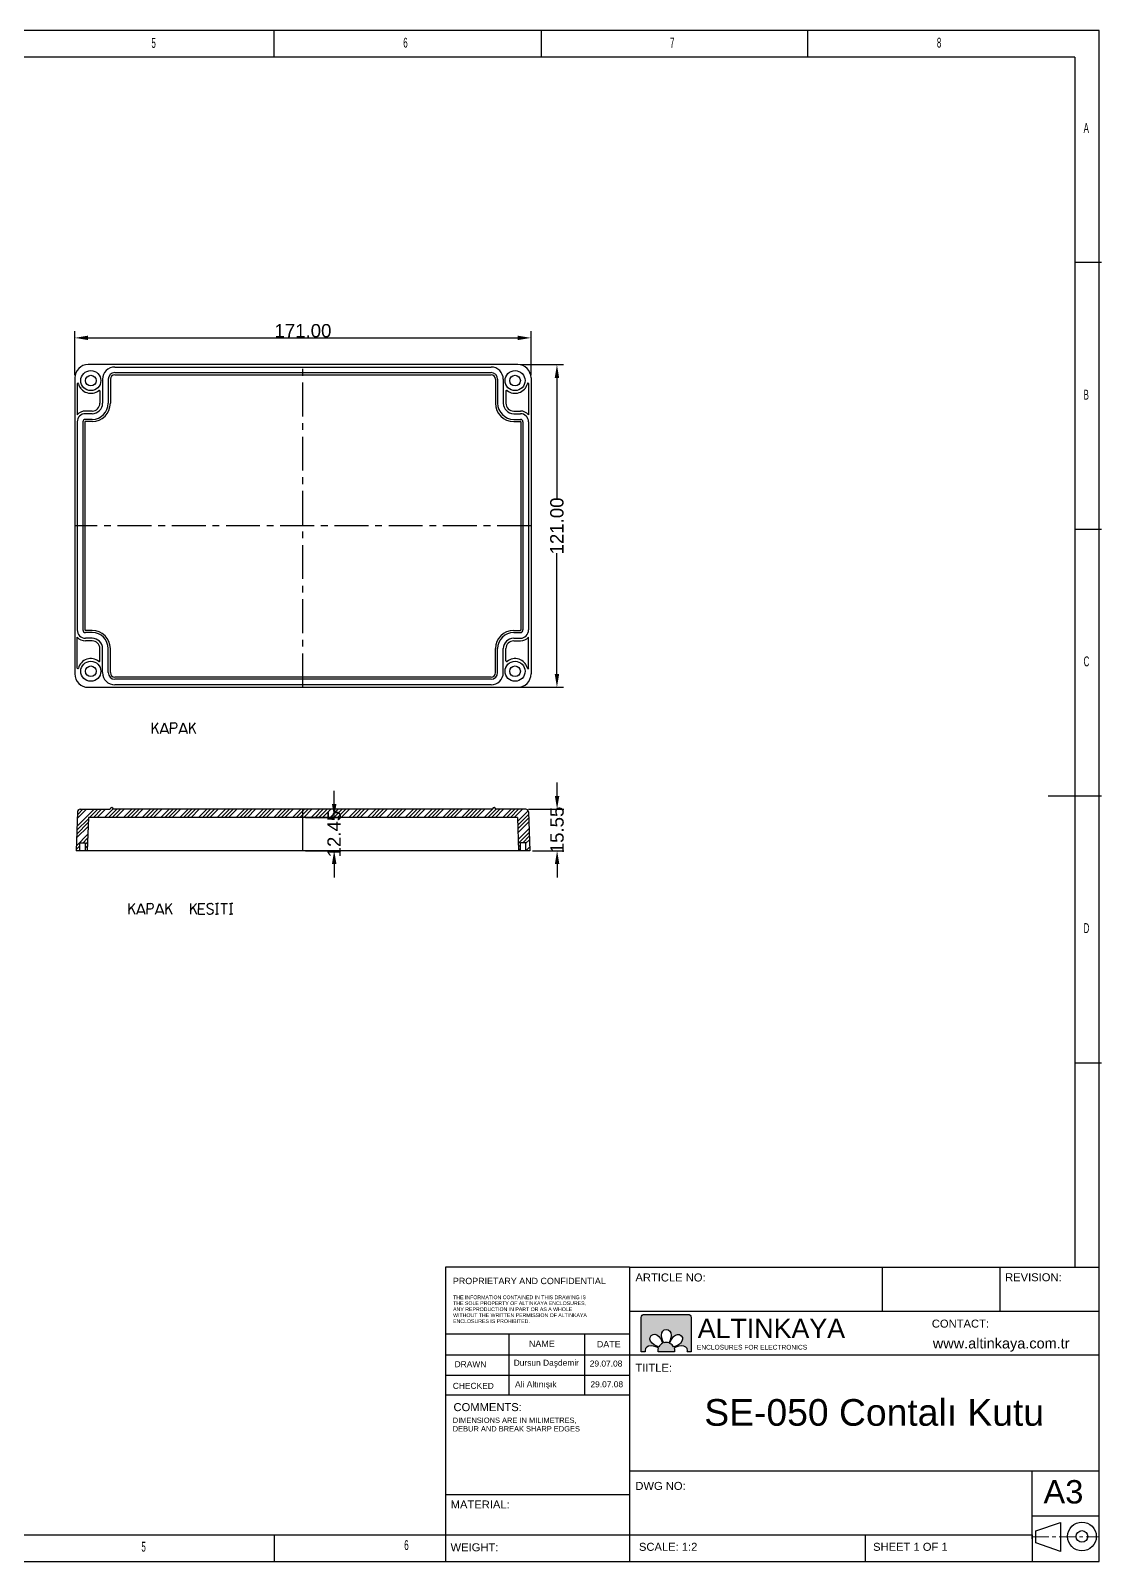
# Model space of a CAD drawing. Header units: millimetres. Extents: x 5 to 415, y 5 to 292.
# Drawn here: x 214.3 to 415, y 5 to 292 of the extents above; entities that cross this region are included whole.
import ezdxf

# ---------------------------------------------------------------- set-up
doc = ezdxf.new("R2010")
doc.units = ezdxf.units.MM
doc.linetypes.add('CENTER', pattern=[10.16, 6.35, -1.27, 1.27, -1.27])
doc.linetypes.add('solid', pattern=[0])
doc.layers.add('1', color=7, linetype='solid')
doc.layers.add('LAYER_2', color=1, linetype='Continuous')
doc.layers.add('LAYER_1', color=179, linetype='Continuous', lineweight=15)
doc.styles.add('SLDTEXTSTYLE1', font='TXT', dxfattribs={"width": 0.605})
doc.styles.get("Standard").update_dxf_attribs({"font": 'ARIAL.TTF'})

msp = doc.modelspace()

# ---------------------------------------------------------------- hatches: boundary and pattern name
at = {"layer": 'LAYER_2', "lineweight": 30}
h = msp.add_hatch(color=256, dxfattribs=at)
edge = h.paths.add_edge_path(flags=0)
edge.add_spline(control_points=[(329.36, 51.31), (329.04, 51.31), (328.78, 51.05), (328.78, 50.73)], knot_values=[0.944444, 0.944444, 0.944444, 0.944444, 1, 1, 1, 1], weights=[1, 1, 1, 1], degree=3, periodic=0)
edge.add_line((328.78, 50.73), (328.78, 44.29))
edge.add_line((328.78, 44.29), (329.52, 44.29))
edge.add_spline(control_points=[(329.52, 44.29), (329.5, 44.36), (329.49, 44.44), (329.49, 44.52)], knot_values=[0.777778, 0.777778, 0.777778, 0.777778, 0.833333, 0.833333, 0.833333, 0.833333], weights=[1, 1, 1, 1], degree=3, periodic=0)
edge.add_spline(control_points=[(329.49, 44.52), (329.49, 45.08), (329.91, 45.4), (330.62, 45.42)], knot_values=[0.722222, 0.722222, 0.722222, 0.722222, 0.777778, 0.777778, 0.777778, 0.777778], weights=[1, 1, 1, 1], degree=3, periodic=0)
edge.add_spline(control_points=[(330.62, 45.42), (331.24, 45.43), (331.86, 45.08), (332, 45)], knot_values=[0.666667, 0.666667, 0.666667, 0.666667, 0.722222, 0.722222, 0.722222, 0.722222], weights=[1, 1, 1, 1], degree=3, periodic=0)
edge.add_spline(control_points=[(332, 45), (331.95, 44.85), (331.92, 44.68), (331.92, 44.51)], knot_values=[0.611111, 0.611111, 0.611111, 0.611111, 0.666667, 0.666667, 0.666667, 0.666667], weights=[1, 1, 1, 1], degree=3, periodic=0)
edge.add_spline(control_points=[(331.92, 44.51), (331.92, 44.44), (331.93, 44.36), (331.94, 44.29)], knot_values=[0.555556, 0.555556, 0.555556, 0.555556, 0.611111, 0.611111, 0.611111, 0.611111], weights=[1, 1, 1, 1], degree=3, periodic=0)
edge.add_line((331.94, 44.29), (334.98, 44.29))
edge.add_spline(control_points=[(334.98, 44.29), (334.99, 44.36), (335, 44.44), (335, 44.51)], knot_values=[0.444444, 0.444444, 0.444444, 0.444444, 0.5, 0.5, 0.5, 0.5], weights=[1, 1, 1, 1], degree=3, periodic=0)
edge.add_spline(control_points=[(335, 44.51), (335, 44.68), (334.97, 44.84), (334.92, 44.99)], knot_values=[0.388889, 0.388889, 0.388889, 0.388889, 0.444444, 0.444444, 0.444444, 0.444444], weights=[1, 1, 1, 1], degree=3, periodic=0)
edge.add_spline(control_points=[(334.92, 44.99), (335.07, 45.08), (335.68, 45.42), (336.3, 45.41)], knot_values=[0.333333, 0.333333, 0.333333, 0.333333, 0.388889, 0.388889, 0.388889, 0.388889], weights=[1, 1, 1, 1], degree=3, periodic=0)
edge.add_spline(control_points=[(336.3, 45.41), (337.01, 45.39), (337.43, 45.07), (337.43, 44.51)], knot_values=[0.277778, 0.277778, 0.277778, 0.277778, 0.333333, 0.333333, 0.333333, 0.333333], weights=[1, 1, 1, 1], degree=3, periodic=0)
edge.add_spline(control_points=[(337.43, 44.51), (337.43, 44.43), (337.42, 44.36), (337.4, 44.29)], knot_values=[0.222222, 0.222222, 0.222222, 0.222222, 0.277778, 0.277778, 0.277778, 0.277778], weights=[1, 1, 1, 1], degree=3, periodic=0)
edge.add_line((337.4, 44.29), (338.14, 44.29))
edge.add_line((338.14, 44.29), (338.14, 50.73))
edge.add_spline(control_points=[(338.14, 50.73), (338.14, 51.05), (337.88, 51.31), (337.55, 51.31)], knot_values=[0.055556, 0.055556, 0.055556, 0.055556, 0.111111, 0.111111, 0.111111, 0.111111], weights=[1, 1, 1, 1], degree=3, periodic=0)
edge.add_line((337.55, 51.31), (329.36, 51.31))
edge = h.paths.add_edge_path(flags=0)
edge.add_spline(control_points=[(333.94, 45.97), (333.79, 46.02), (333.63, 46.05), (333.46, 46.05)], knot_values=[0.666667, 0.666667, 0.666667, 0.666667, 0.833333, 0.833333, 0.833333, 0.833333], weights=[1, 1, 1, 1], degree=3, periodic=0)
edge.add_spline(control_points=[(333.46, 46.05), (333.29, 46.05), (333.13, 46.03), (332.98, 45.98)], knot_values=[0.833333, 0.833333, 0.833333, 0.833333, 1, 1, 1, 1], weights=[1, 1, 1, 1], degree=3, periodic=0)
edge.add_spline(control_points=[(332.98, 45.98), (332.9, 46.12), (332.55, 46.74), (332.56, 47.35)], knot_values=[0, 0, 0, 0, 0.166667, 0.166667, 0.166667, 0.166667], weights=[1, 1, 1, 1], degree=3, periodic=0)
edge.add_spline(control_points=[(332.56, 47.35), (332.58, 48.06), (332.9, 48.48), (333.46, 48.48)], knot_values=[0.166667, 0.166667, 0.166667, 0.166667, 0.333333, 0.333333, 0.333333, 0.333333], weights=[1, 1, 1, 1], degree=3, periodic=0)
edge.add_spline(control_points=[(333.46, 48.48), (334.03, 48.48), (334.35, 48.06), (334.36, 47.35)], knot_values=[0.333333, 0.333333, 0.333333, 0.333333, 0.5, 0.5, 0.5, 0.5], weights=[1, 1, 1, 1], degree=3, periodic=0)
edge.add_spline(control_points=[(334.36, 47.35), (334.37, 46.73), (334.03, 46.12), (333.94, 45.97)], knot_values=[0.5, 0.5, 0.5, 0.5, 0.666667, 0.666667, 0.666667, 0.666667], weights=[1, 1, 1, 1], degree=3, periodic=0)
edge = h.paths.add_edge_path(flags=0)
edge.add_spline(control_points=[(332.09, 47.16), (332.54, 46.73), (332.73, 46.05), (332.77, 45.89)], knot_values=[0.6, 0.6, 0.6, 0.6, 0.8, 0.8, 0.8, 0.8], weights=[1, 1, 1, 1], degree=3, periodic=0)
edge.add_spline(control_points=[(332.77, 45.89), (332.48, 45.74), (332.24, 45.5), (332.09, 45.21)], knot_values=[0.8, 0.8, 0.8, 0.8, 1, 1, 1, 1], weights=[1, 1, 1, 1], degree=3, periodic=0)
edge.add_spline(control_points=[(332.09, 45.21), (331.92, 45.25), (331.25, 45.45), (330.82, 45.89)], knot_values=[0, 0, 0, 0, 0.2, 0.2, 0.2, 0.2], weights=[1, 1, 1, 1], degree=3, periodic=0)
edge.add_spline(control_points=[(330.82, 45.89), (330.33, 46.4), (330.26, 46.92), (330.66, 47.32)], knot_values=[0.2, 0.2, 0.2, 0.2, 0.4, 0.4, 0.4, 0.4], weights=[1, 1, 1, 1], degree=3, periodic=0)
edge.add_spline(control_points=[(330.66, 47.32), (331.06, 47.72), (331.58, 47.65), (332.09, 47.16)], knot_values=[0.4, 0.4, 0.4, 0.4, 0.6, 0.6, 0.6, 0.6], weights=[1, 1, 1, 1], degree=3, periodic=0)
edge = h.paths.add_edge_path(flags=0)
edge.add_spline(control_points=[(336.11, 45.88), (335.68, 45.44), (335, 45.24), (334.83, 45.2)], knot_values=[0.6, 0.6, 0.6, 0.6, 0.8, 0.8, 0.8, 0.8], weights=[1, 1, 1, 1], degree=3, periodic=0)
edge.add_spline(control_points=[(334.83, 45.2), (334.69, 45.5), (334.45, 45.74), (334.16, 45.88)], knot_values=[0.8, 0.8, 0.8, 0.8, 1, 1, 1, 1], weights=[1, 1, 1, 1], degree=3, periodic=0)
edge.add_spline(control_points=[(334.16, 45.88), (334.2, 46.05), (334.39, 46.73), (334.83, 47.15)], knot_values=[0, 0, 0, 0, 0.2, 0.2, 0.2, 0.2], weights=[1, 1, 1, 1], degree=3, periodic=0)
edge.add_spline(control_points=[(334.83, 47.15), (335.34, 47.64), (335.87, 47.72), (336.27, 47.31)], knot_values=[0.2, 0.2, 0.2, 0.2, 0.4, 0.4, 0.4, 0.4], weights=[1, 1, 1, 1], degree=3, periodic=0)
edge.add_spline(control_points=[(336.27, 47.31), (336.67, 46.92), (336.6, 46.39), (336.11, 45.88)], knot_values=[0.4, 0.4, 0.4, 0.4, 0.6, 0.6, 0.6, 0.6], weights=[1, 1, 1, 1], degree=3, periodic=0)

# ---------------------------------------------------------------- linework, layer by layer
at = {"color": 0, "lineweight": 30}
for p, q in [((402.72, 10.72), (407.34, 12.32)), ((407.34, 12.32), (407.34, 6.88)), ((402.72, 8.48), (402.72, 10.72)), ((407.34, 6.88), (402.72, 8.48))]:
    msp.add_line(p, q, dxfattribs=at)
at = {"color": 0, "linetype": 'CENTER', "lineweight": 5, "ltscale": 0.5}
msp.add_line((402, 9.6), (414.48, 9.6), dxfattribs=at)
at = {"color": 0, "lineweight": 30}
for radius in [2.69, 1.09]:
    msp.add_circle((411.36, 9.67), radius, dxfattribs=at)
at = {"layer": '1', "color": 0, "linetype": 'solid'}
for p, q in [((222.62, 227.38), (222.62, 235.64)), ((308.12, 227.38), (308.12, 235.64)), ((225.12, 234.39), (305.62, 234.39)), ((222.62, 226.88), (222.62, 171.38)), ((305.62, 229.38), (225.12, 229.38)), ((230.12, 228.93), (300.62, 228.93)), ((230.12, 227.87), (300.62, 227.87)), ((230.12, 227.47), (300.62, 227.47)), ((306.12, 229.38), (314.22, 229.38)), ((308.12, 226.88), (308.12, 171.38)), ((312.97, 226.88), (312.97, 204.24)), ((223.07, 225.77), (223.07, 219.97)), ((227.32, 224.44), (227.32, 222.13)), ((227.82, 226.63), (227.82, 222.13)), ((228.88, 226.63), (228.88, 222.13)), ((229.28, 226.63), (229.28, 222.13)), ((301.46, 226.63), (301.46, 222.13)), ((301.86, 226.63), (301.86, 222.13)), ((302.92, 226.63), (302.92, 222.13)), ((303.42, 224.44), (303.42, 222.13)), ((307.67, 225.77), (307.67, 219.97)), ((223.07, 218.63), (223.07, 179.63)), ((224.13, 218.63), (224.13, 179.63)), ((224.53, 218.63), (224.53, 179.63)), ((225.87, 220.68), (224.62, 220.68)), ((225.87, 220.18), (224.62, 220.18)), ((225.87, 219.12), (224.62, 219.12)), ((225.87, 218.72), (224.62, 218.72)), ((304.87, 220.68), (306.12, 220.68)), ((304.87, 220.18), (306.12, 220.18)), ((304.87, 219.12), (306.12, 219.12)), ((304.87, 218.72), (306.12, 218.72)), ((306.21, 218.63), (306.21, 179.63)), ((306.61, 218.63), (306.61, 179.63)), ((307.67, 218.63), (307.67, 179.63)), ((312.97, 171.38), (312.97, 194.02)), ((223.07, 172.49), (223.07, 178.29)), ((225.87, 179.54), (224.62, 179.54)), ((225.87, 179.14), (224.62, 179.14)), ((225.87, 178.08), (224.62, 178.08)), ((304.87, 179.54), (306.12, 179.54)), ((304.87, 179.14), (306.12, 179.14)), ((304.87, 178.08), (306.12, 178.08)), ((307.67, 172.49), (307.67, 178.29)), ((225.87, 177.58), (224.62, 177.58)), ((227.32, 173.82), (227.32, 176.13)), ((227.82, 171.63), (227.82, 176.13)), ((228.88, 171.63), (228.88, 176.13)), ((229.28, 171.63), (229.28, 176.13)), ((301.46, 171.63), (301.46, 176.13)), ((301.86, 171.63), (301.86, 176.13)), ((302.92, 171.63), (302.92, 176.13)), ((303.42, 173.82), (303.42, 176.13)), ((304.87, 177.58), (306.12, 177.58)), ((300.62, 170.79), (230.12, 170.79)), ((300.62, 170.39), (230.12, 170.39)), ((225.12, 168.88), (305.62, 168.88)), ((300.62, 169.33), (230.12, 169.33)), ((306.12, 168.88), (314.22, 168.88)), ((237.14, 162.2), (237.14, 160.9)), ((237.14, 160.9), (237.65, 161.48)), ((237.14, 160.9), (237.14, 160.2)), ((237.65, 161.48), (238.26, 162.2)), ((237.65, 161.48), (238.26, 160.2)), ((238.82, 160.63), (239.41, 162.2)), ((239.41, 162.2), (240, 160.63)), ((240.56, 162.2), (241.29, 162.2)), ((240.56, 162.2), (240.56, 161.2)), ((240.56, 161.2), (241.29, 161.2)), ((240.56, 160.2), (240.56, 161.2)), ((242.35, 160.63), (242.94, 162.2)), ((242.94, 162.2), (243.53, 160.63)), ((244.09, 162.2), (244.09, 160.9)), ((244.09, 160.9), (244.59, 161.48)), ((244.09, 160.9), (244.09, 160.2)), ((244.59, 161.48), (245.21, 162.2)), ((244.59, 161.48), (245.21, 160.2)), ((238.66, 160.2), (238.82, 160.63)), ((238.82, 160.63), (240, 160.63)), ((240, 160.63), (240.16, 160.2)), ((242.19, 160.2), (242.35, 160.63)), ((242.35, 160.63), (243.53, 160.63)), ((243.53, 160.63), (243.69, 160.2)), ((271.23, 146.97), (271.23, 149.47)), ((313, 148.52), (313, 151.02)), ((223.13, 145.54), (222.87, 138.25)), ((222.98, 141.36), (225.14, 143.51)), ((223.01, 142.09), (225.16, 144.24)), ((223.04, 142.82), (226.24, 146.02)), ((223.09, 144.27), (224.83, 146.02)), ((223.11, 145), (224.13, 146.02)), ((223.28, 145.87), (223.28, 145.88)), ((223.63, 146.02), (229.25, 146.02)), ((225.17, 144.47), (224.95, 138.25)), ((305.58, 144.47), (225.17, 144.47)), ((225.4, 144.47), (226.95, 146.02)), ((226.1, 144.47), (227.65, 146.02)), ((226.8, 144.47), (228.35, 146.02)), ((228.21, 144.47), (229.84, 146.1)), ((228.92, 144.47), (230.47, 146.02)), ((229.62, 144.47), (231.17, 146.02)), ((300.9, 146.02), (229.85, 146.02)), ((230.32, 144.47), (231.87, 146.02)), ((231.73, 144.47), (233.28, 146.02)), ((232.44, 144.47), (233.99, 146.02)), ((233.14, 144.47), (234.69, 146.02)), ((233.84, 144.47), (235.39, 146.02)), ((235.25, 144.47), (236.8, 146.02)), ((235.96, 144.47), (237.51, 146.02)), ((236.66, 144.47), (238.21, 146.02)), ((237.36, 144.47), (238.91, 146.02)), ((238.77, 144.47), (240.32, 146.02)), ((239.48, 144.47), (241.03, 146.02)), ((240.18, 144.47), (241.73, 146.02)), ((240.88, 144.47), (242.43, 146.02)), ((242.29, 144.47), (243.84, 146.02)), ((243, 144.47), (244.55, 146.02)), ((243.7, 144.47), (245.25, 146.02)), ((244.4, 144.47), (245.95, 146.02)), ((245.81, 144.47), (247.36, 146.02)), ((246.52, 144.47), (248.07, 146.02)), ((247.22, 144.47), (248.77, 146.02)), ((247.92, 144.47), (249.47, 146.02)), ((249.33, 144.47), (250.88, 146.02)), ((250.04, 144.47), (251.59, 146.02)), ((250.74, 144.47), (252.29, 146.02)), ((251.44, 144.47), (252.99, 146.02)), ((252.85, 144.47), (254.4, 146.02)), ((253.56, 144.47), (255.11, 146.02)), ((254.26, 144.47), (255.81, 146.02)), ((254.96, 144.47), (256.51, 146.02)), ((256.37, 144.47), (257.92, 146.02)), ((257.08, 144.47), (258.63, 146.02)), ((257.78, 144.47), (259.33, 146.02)), ((258.48, 144.47), (260.03, 146.02)), ((259.89, 144.47), (261.44, 146.02)), ((260.6, 144.47), (262.15, 146.02)), ((261.3, 144.47), (262.85, 146.02)), ((262, 144.47), (263.55, 146.02)), ((263.41, 144.47), (264.96, 146.02)), ((264.12, 144.47), (265.67, 146.02)), ((264.82, 144.47), (266.37, 146.02)), ((265.37, 138.25), (265.37, 146.02)), ((265.52, 144.47), (267.07, 146.02)), ((265.87, 144.47), (272.48, 144.47)), ((266.93, 144.47), (268.48, 146.02)), ((267.64, 144.47), (269.19, 146.02)), ((268.34, 144.47), (269.89, 146.02)), ((269.04, 144.47), (270.59, 146.02)), ((270.45, 144.47), (272, 146.02)), ((271.16, 144.47), (272.71, 146.02)), ((271.86, 144.47), (273.41, 146.02)), ((272.56, 144.47), (274.11, 146.02)), ((273.97, 144.47), (275.52, 146.02)), ((274.68, 144.47), (276.23, 146.02)), ((275.38, 144.47), (276.93, 146.02)), ((276.08, 144.47), (277.63, 146.02)), ((277.49, 144.47), (279.04, 146.02)), ((278.2, 144.47), (279.75, 146.02)), ((278.9, 144.47), (280.45, 146.02)), ((279.6, 144.47), (281.15, 146.02)), ((281.01, 144.47), (282.56, 146.02)), ((281.72, 144.47), (283.27, 146.02)), ((282.42, 144.47), (283.97, 146.02)), ((283.12, 144.47), (284.67, 146.02)), ((284.53, 144.47), (286.08, 146.02)), ((285.24, 144.47), (286.79, 146.02)), ((285.94, 144.47), (287.49, 146.02)), ((286.64, 144.47), (288.19, 146.02)), ((288.05, 144.47), (289.6, 146.02)), ((288.76, 144.47), (290.31, 146.02)), ((289.46, 144.47), (291.01, 146.02)), ((290.16, 144.47), (291.71, 146.02)), ((291.57, 144.47), (293.12, 146.02)), ((292.28, 144.47), (293.83, 146.02)), ((292.98, 144.47), (294.53, 146.02)), ((293.68, 144.47), (295.23, 146.02)), ((295.09, 144.47), (296.64, 146.02)), ((295.8, 144.47), (297.35, 146.02)), ((296.5, 144.47), (298.05, 146.02)), ((297.2, 144.47), (298.75, 146.02)), ((297.91, 144.47), (299.46, 146.02)), ((299.32, 144.47), (300.87, 146.02)), ((300.02, 144.47), (301.57, 146.02)), ((300.72, 144.47), (302.27, 146.02)), ((300.9, 146.05), (301.16, 146.32)), ((301.43, 144.47), (302.98, 146.02)), ((307.12, 146.02), (301.5, 146.02)), ((302.84, 144.47), (304.39, 146.02)), ((303.54, 144.47), (305.09, 146.02)), ((304.24, 144.47), (305.79, 146.02)), ((304.95, 144.47), (306.5, 146.02)), ((305.58, 144.47), (305.8, 138.25)), ((305.6, 143.72), (307.58, 145.7)), ((305.63, 143.04), (307.63, 145.04)), ((305.65, 142.36), (307.66, 144.36)), ((305.68, 141.68), (307.68, 143.68)), ((307.62, 146.02), (314.25, 146.02)), ((307.62, 145.54), (307.87, 138.25)), ((222.91, 139.17), (225.06, 141.32)), ((222.96, 140.63), (225.11, 142.78)), ((305.73, 140.32), (307.73, 142.32)), ((305.75, 139.64), (307.75, 141.65)), ((306.56, 139.75), (307.78, 140.97)), ((307.87, 138.25), (222.87, 138.25)), ((222.88, 138.44), (223.57, 139.13)), ((223.39, 138.25), (223.57, 138.43)), ((223.57, 138.25), (223.57, 139.67)), ((224.62, 139.67), (223.57, 139.67)), ((224.12, 139.67), (225.03, 140.59)), ((224.62, 139.48), (225.01, 139.86)), ((224.62, 138.25), (224.62, 139.67)), ((224.62, 138.77), (224.98, 139.13)), ((265.87, 138.25), (272.48, 138.25)), ((305.77, 138.96), (306.17, 139.36)), ((305.8, 138.28), (306.17, 138.66)), ((307.17, 139.75), (306.17, 139.75)), ((306.17, 138.25), (306.17, 139.75)), ((307.17, 139.66), (307.8, 140.29)), ((307.17, 138.25), (307.17, 139.75)), ((307.17, 138.25), (307.85, 138.93)), ((307.87, 138.25), (307.87, 138.25)), ((308.37, 138.25), (314.25, 138.25)), ((271.23, 135.75), (271.23, 133.25)), ((313, 135.75), (313, 133.25)), ((232.73, 128.35), (232.73, 127.04)), ((232.73, 127.04), (233.23, 127.63)), ((232.73, 127.04), (232.73, 126.35)), ((233.23, 127.63), (233.85, 128.35)), ((233.23, 127.63), (233.85, 126.35)), ((234.25, 126.35), (234.41, 126.78)), ((234.41, 126.78), (235, 128.35)), ((234.41, 126.78), (235.59, 126.78)), ((235, 128.35), (235.59, 126.78)), ((235.59, 126.78), (235.75, 126.35)), ((236.15, 128.35), (236.87, 128.35)), ((236.15, 128.35), (236.15, 127.35)), ((236.15, 127.35), (236.87, 127.35)), ((236.15, 126.35), (236.15, 127.35)), ((237.77, 126.35), (237.93, 126.78)), ((237.93, 126.78), (238.52, 128.35)), ((237.93, 126.78), (239.11, 126.78)), ((238.52, 128.35), (239.11, 126.78)), ((239.11, 126.78), (239.27, 126.35)), ((239.67, 128.35), (239.67, 127.04)), ((239.67, 127.04), (240.18, 127.63)), ((239.67, 127.04), (239.67, 126.35)), ((240.18, 127.63), (240.79, 128.35)), ((240.18, 127.63), (240.79, 126.35)), ((244.28, 128.35), (244.28, 127.04)), ((244.28, 127.04), (244.78, 127.63)), ((244.28, 127.04), (244.28, 126.35)), ((244.78, 127.63), (245.4, 128.35)), ((244.78, 127.63), (245.4, 126.35)), ((245.8, 128.35), (246.97, 128.35)), ((245.8, 128.35), (245.8, 127.35)), ((245.8, 127.35), (246.71, 127.35)), ((245.8, 126.35), (245.8, 127.35)), ((245.8, 126.35), (246.97, 126.35)), ((247.6, 127.52), (248.39, 127.18)), ((247.86, 126.35), (248.06, 126.34)), ((247.92, 128.35), (248.08, 128.35)), ((248.99, 128.35), (249.28, 128.35)), ((248.99, 126.35), (249.28, 126.35)), ((249.28, 126.35), (249.28, 128.35)), ((249.57, 128.35), (249.28, 128.35)), ((249.57, 126.35), (249.28, 126.35)), ((249.97, 128.35), (250.6, 128.35)), ((250.6, 126.35), (250.6, 128.35)), ((250.6, 128.35), (251.24, 128.35)), ((251.64, 128.35), (251.93, 128.35)), ((251.64, 126.35), (251.93, 126.35)), ((251.93, 126.35), (251.93, 128.35)), ((252.22, 128.35), (251.93, 128.35)), ((252.22, 126.35), (251.93, 126.35))]:
    msp.add_line(p, q, dxfattribs=at)
at = {"layer": '1', "color": 0, "linetype": 'CENTER'}
for p, q in [((265.37, 168.88), (265.37, 229.38)), ((308.12, 199.13), (222.62, 199.13))]:
    msp.add_line(p, q, dxfattribs=at)
at = {"layer": '1', "color": 0, "linetype": 'solid'}
for centre, radius in [((225.62, 226.38), 1.88), ((225.62, 226.38), 1), ((305.12, 226.38), 1.88), ((305.12, 226.38), 1), ((225.62, 171.88), 1.88), ((225.62, 171.88), 1), ((305.12, 171.88), 1.88), ((305.12, 171.88), 1)]:
    msp.add_circle(centre, radius, dxfattribs=at)
for centre, radius, start, end in [((225.12, 226.88), 2.5, 90, 180), ((230.12, 226.63), 2.3, 90, 180), ((230.12, 226.63), 1.24, 90, 180), ((230.12, 226.63), 0.84, 90, 180), ((300.62, 226.63), 2.3, 0, 90), ((300.62, 226.63), 1.24, 0, 90), ((300.62, 226.63), 0.84, 0, 90), ((305.62, 226.88), 2.5, 0, 90), ((223.2, 225.77), 0.125, 14.0699, 180), ((225.62, 226.38), 2.38, 194.0699, 309.0501), ((223.55, 224.74), 0.375, 45.9538, 52.269), ((227.2, 224.44), 0.125, 0, 129.0501), ((227.72, 225.45), 0.375, 146.9799, 153.2951), ((303.03, 225.45), 0.375, 26.7049, 33.0201), ((303.55, 224.44), 0.125, 50.9499, 180), ((305.12, 226.38), 2.38, 230.9499, 345.9301), ((307.2, 224.74), 0.375, 127.731, 134.0462), ((307.55, 225.77), 0.125, 0, 165.9301), ((225.87, 222.13), 3.01, 270, 0), ((225.87, 222.13), 1.95, 270, 0), ((225.87, 222.13), 3.41, 270, 0), ((225.87, 222.13), 1.45, 270, 0), ((304.87, 222.13), 3.41, 180, 270), ((304.87, 222.13), 3.01, 180, 270), ((304.87, 222.13), 1.95, 180, 270), ((304.87, 222.13), 1.45, 180, 270), ((224.62, 218.63), 2.05, 90, 139.1214), ((224.62, 218.63), 1.55, 90, 180), ((224.62, 218.63), 0.49, 90, 180), ((224.62, 218.63), 0.09, 90, 180), ((306.12, 218.63), 2.05, 40.8786, 90), ((306.12, 218.63), 1.55, 0, 90), ((306.12, 218.63), 0.49, 0, 90), ((306.12, 218.63), 0.09, 0, 90), ((224.62, 179.63), 1.55, 180, 270), ((224.62, 179.63), 2.05, 220.8786, 270), ((224.62, 179.63), 0.49, 180, 270), ((224.62, 179.63), 0.09, 180, 270), ((225.87, 176.13), 3.41, 0, 90), ((225.87, 176.13), 3.01, 0, 90), ((225.87, 176.13), 1.95, 0, 90), ((304.87, 176.13), 3.41, 90, 180), ((304.87, 176.13), 3.01, 90, 180), ((304.87, 176.13), 1.95, 90, 180), ((306.12, 179.63), 0.49, 270, 0), ((306.12, 179.63), 1.55, 270, 0), ((306.12, 179.63), 0.09, 270, 0), ((306.12, 179.63), 2.05, 270, 319.1214), ((225.87, 176.13), 1.45, 0, 90), ((304.87, 176.13), 1.45, 90, 180), ((223.2, 172.49), 0.125, 180, 345.9301), ((225.62, 171.88), 2.38, 50.9499, 165.9301), ((227.2, 173.82), 0.125, 230.9499, 0), ((227.72, 172.81), 0.375, 206.7049, 213.0201), ((303.03, 172.81), 0.375, 326.9799, 333.2951), ((303.55, 173.82), 0.125, 180, 309.0501), ((305.12, 171.88), 2.38, 14.0699, 129.0501), ((307.2, 173.52), 0.375, 225.9538, 232.269), ((307.55, 172.49), 0.125, 194.0699, 0), ((225.12, 171.38), 2.5, 180, 270), ((230.12, 171.63), 2.3, 180, 270), ((230.12, 171.63), 1.24, 180, 270), ((230.12, 171.63), 0.84, 180, 270), ((300.62, 171.63), 1.24, 270, 0), ((300.62, 171.63), 2.3, 270, 0), ((300.62, 171.63), 0.84, 270, 0), ((305.62, 171.38), 2.5, 270, 0), ((241.29, 161.7), 0.5, 269.9912, 90), ((223.63, 145.52), 0.5, 90, 177.9744), ((229.55, 146.02), 0.3, 360, 180), ((301.2, 146.02), 0.3, 360, 180), ((307.12, 145.52), 0.5, 2.0257, 90), ((236.87, 127.85), 0.5, 269.9912, 90), ((247.87, 126.92), 0.577, 210.522, 269.4411), ((247.91, 127.82), 0.526, 89.2985, 177.3507), ((247.82, 127.89), 0.43, 185.1823, 239.3448), ((248.07, 126.87), 0.526, 269.4411, 357.3507), ((248.08, 127.77), 0.577, 30.522, 89.2985), ((248.17, 126.81), 0.43, 5.1822, 59.3448)]:
    msp.add_arc(centre, radius, start, end, dxfattribs=at)
for points in [[(225.12, 234.81), (225.12, 233.98), (222.62, 234.39)], [(305.62, 234.81), (305.62, 233.98), (308.12, 234.39)], [(312.56, 226.88), (313.39, 226.88), (312.97, 229.38)], [(312.56, 171.38), (313.39, 171.38), (312.97, 168.88)], [(270.81, 146.97), (271.65, 146.97), (271.23, 144.47)], [(312.59, 148.52), (313.42, 148.52), (313, 146.02)], [(270.81, 135.75), (271.65, 135.75), (271.23, 138.25)], [(312.59, 135.75), (313.42, 135.75), (313, 138.25)]]:
    msp.add_solid(points, dxfattribs=at)
at = {"layer": 'LAYER_1', "color": 0, "lineweight": 30}
for p, q in [((414.59, 292), (5, 292)), ((260, 287), (260, 292)), ((310, 292), (310, 287)), ((360, 287), (360, 292)), ((414.59, 5), (414.59, 292)), ((410, 287), (10, 287)), ((410, 287), (410, 60.16)), ((415, 248.5), (410, 248.5)), ((410, 198.5), (415, 198.5)), ((415, 148.5), (405, 148.5)), ((410, 98.5), (415, 98.5)), ((326.6, 60.16), (292.07, 60.16)), ((292.07, 60.16), (292.07, 5)), ((326.6, 60.16), (414.59, 60.16)), ((326.6, 60.16), (326.6, 5)), ((373.96, 51.83), (373.96, 60.25)), ((396.03, 51.83), (396.03, 60.23)), ((414.59, 51.83), (326.6, 51.83)), ((326.6, 47.59), (292.07, 47.59)), ((303.97, 47.59), (303.97, 36.14)), ((318.11, 47.59), (318.11, 36.15)), ((292.07, 43.75), (326.6, 43.75)), ((326.6, 43.75), (414.59, 43.75)), ((292.07, 39.94), (326.6, 39.94)), ((326.6, 36.15), (292.07, 36.15)), ((326.6, 22), (414.59, 22)), ((402, 9.25), (402, 22)), ((292.07, 17.52), (326.6, 17.52)), ((414.59, 13.5), (402, 13.5)), ((10, 10), (227.8, 10)), ((227.8, 10), (402, 10)), ((260, 10), (260, 5)), ((370.8, 5), (370.8, 10)), ((402, 10), (402, 5)), ((5, 5), (414.59, 5))]:
    msp.add_line(p, q, dxfattribs=at)
at = {"layer": 'LAYER_2', "lineweight": 30}
for p, q in [((328.78, 44.29), (328.78, 50.73)), ((329.36, 51.31), (337.55, 51.31)), ((338.14, 50.73), (338.14, 44.29)), ((329.52, 44.29), (328.78, 44.29)), ((334.98, 44.29), (331.94, 44.29)), ((338.14, 44.29), (337.4, 44.29))]:
    msp.add_line(p, q, dxfattribs=at)
for points in [[(328.78, 50.73), (328.78, 51.05), (329.04, 51.31), (329.36, 51.31)], [(337.55, 51.31), (337.88, 51.31), (338.14, 51.05), (338.14, 50.73)], [(330.82, 45.89), (330.33, 46.4), (330.26, 46.92), (330.66, 47.32)], [(330.66, 47.32), (331.06, 47.72), (331.58, 47.65), (332.09, 47.16)], [(332.09, 47.16), (332.54, 46.73), (332.73, 46.05), (332.77, 45.89)], [(332.98, 45.98), (332.9, 46.12), (332.55, 46.74), (332.56, 47.35)], [(332.56, 47.35), (332.58, 48.06), (332.9, 48.48), (333.46, 48.48)], [(333.46, 46.05), (333.29, 46.05), (333.13, 46.03), (332.98, 45.98)], [(333.46, 48.48), (334.03, 48.48), (334.35, 48.06), (334.36, 47.35)], [(333.94, 45.97), (333.79, 46.02), (333.63, 46.05), (333.46, 46.05)], [(334.36, 47.35), (334.37, 46.73), (334.03, 46.12), (333.94, 45.97)], [(334.16, 45.88), (334.2, 46.05), (334.39, 46.73), (334.83, 47.15)], [(334.83, 47.15), (335.34, 47.64), (335.87, 47.72), (336.27, 47.31)], [(336.27, 47.31), (336.67, 46.92), (336.6, 46.39), (336.11, 45.88)], [(330.62, 45.42), (329.91, 45.4), (329.49, 45.08), (329.49, 44.52)], [(329.49, 44.52), (329.49, 44.44), (329.5, 44.36), (329.52, 44.29)], [(332, 45), (331.86, 45.08), (331.24, 45.43), (330.62, 45.42)], [(332.09, 45.21), (331.92, 45.25), (331.25, 45.45), (330.82, 45.89)], [(331.92, 44.51), (331.92, 44.68), (331.95, 44.85), (332, 45)], [(331.94, 44.29), (331.93, 44.36), (331.92, 44.44), (331.92, 44.51)], [(332.77, 45.89), (332.48, 45.74), (332.24, 45.5), (332.09, 45.21)], [(334.83, 45.2), (334.69, 45.5), (334.45, 45.74), (334.16, 45.88)], [(336.11, 45.88), (335.68, 45.44), (335, 45.24), (334.83, 45.2)], [(336.3, 45.41), (335.68, 45.42), (335.07, 45.08), (334.92, 44.99)], [(334.92, 44.99), (334.97, 44.84), (335, 44.68), (335, 44.51)], [(335, 44.51), (335, 44.44), (334.99, 44.36), (334.98, 44.29)], [(337.43, 44.51), (337.43, 45.07), (337.01, 45.39), (336.3, 45.41)], [(337.4, 44.29), (337.42, 44.36), (337.43, 44.43), (337.43, 44.51)]]:
    msp.add_open_spline(points, degree=3, dxfattribs=at)

# ---------------------------------------------------------------- texts
at = {"color": 0, "lineweight": 5}
for s, height, p in [('PROPRIETARY AND CONFIDENTIAL', 1.1946, (293.48, 56.98)), ('ARTICLE NO:', 1.5, (327.68, 57.48)), ('REVISION:', 1.5, (396.96, 57.52)), ('THE INFORMATION CONTAINED IN THIS DRAWING IS', 0.6959, (293.52, 54.16)), ('ANY REPRODUCTION IN PART OR AS A WHOLE ', 0.6959, (293.52, 51.93)), ('THE SOLE PROPERTY OF ALTINKAYA ENCLOSURES,', 0.6959, (293.52, 53.05)), ('WITHOUT THE WRITTEN PERMISSION OF ALTINKAYA ', 0.6959, (293.52, 50.81)), ('ENCLOSURES IS PROHIBITED.', 0.6959, (293.52, 49.69)), ('ALTINKAYA', 3.593, (339.36, 46.89)), ('CONTACT:', 1.5, (383.23, 48.83)), ('NAME', 1.2, (307.72, 45.21)), ('DATE', 1.2, (320.45, 45.12)), ('www.altinkaya.com.tr', 1.942, (383.41, 44.92)), ('ENCLOSURES FOR ELECTRONICS', 0.8878, (339.2, 44.71)), ('DRAWN', 1.125, (293.8, 41.41)), ('Dursun Daşdemir', 1.125, (304.87, 41.68)), ('29.07.08', 1.125, (319.12, 41.53)), ('TIITLE:', 1.5, (327.67, 40.54)), ('CHECKED', 1.125, (293.46, 37.35)), ('Ali Altınışık', 1.125, (305.12, 37.65)), ('29.07.08', 1.125, (319.25, 37.65)), ('COMMENTS:', 1.5, (293.59, 33.17)), ('DIMENSIONS ARE IN MILIMETRES,', 1, (293.45, 30.96)), ('DEBUR AND BREAK SHARP EDGES', 1, (293.45, 29.36)), ('A3', 4.377, (404.15, 15.86)), ('DWG NO:', 1.5, (327.67, 18.4)), ('MATERIAL:', 1.5, (293.06, 14.92)), ('WEIGHT:', 1.5, (293.04, 6.89)), ('SCALE: 1:2', 1.5, (328.34, 6.98)), ('SHEET 1 OF 1 ', 1.5, (372.22, 6.98))]:
    msp.add_text(s, height=height, dxfattribs=at).set_placement(p)
msp.add_text('SE-050 Contalı Kutu', height=5).set_placement((340.59, 30.43))
at = {"color": 0, "lineweight": 5, "char_height": 1.85, "attachment_point": 1, "style": 'SLDTEXTSTYLE1'}
for s, insert in [('5', (236.98, 290.61)), ('6', (284.17, 290.67)), ('7', (334.17, 290.67)), ('8', (384.17, 290.67)), ('A', (411.67, 274.67)), ('B', (411.67, 224.67)), ('C', (411.67, 174.67)), ('D', (411.67, 124.67)), ('5', (235.1, 8.67)), ('6', (284.35, 8.98))]:
    msp.add_mtext(s, dxfattribs=dict(at, insert=insert))
at = {"layer": '1', "color": 0, "linetype": 'solid', "insert": (265.37, 235.72), "char_height": 2.5, "attachment_point": 5}
msp.add_mtext('\\A1;171.00', dxfattribs=at)
at = {"layer": '1', "color": 0, "linetype": 'solid', "char_height": 2.5, "attachment_point": 5, "rotation": 90}
for s, insert in [('\\A1;121.00', (312.97, 199.13)), ('\\A1;12.45', (271.23, 141.36)), ('\\A1;15.55', (313, 142.13))]:
    msp.add_mtext(s, dxfattribs=dict(at, insert=insert))

doc.saveas('drawing.dxf')
